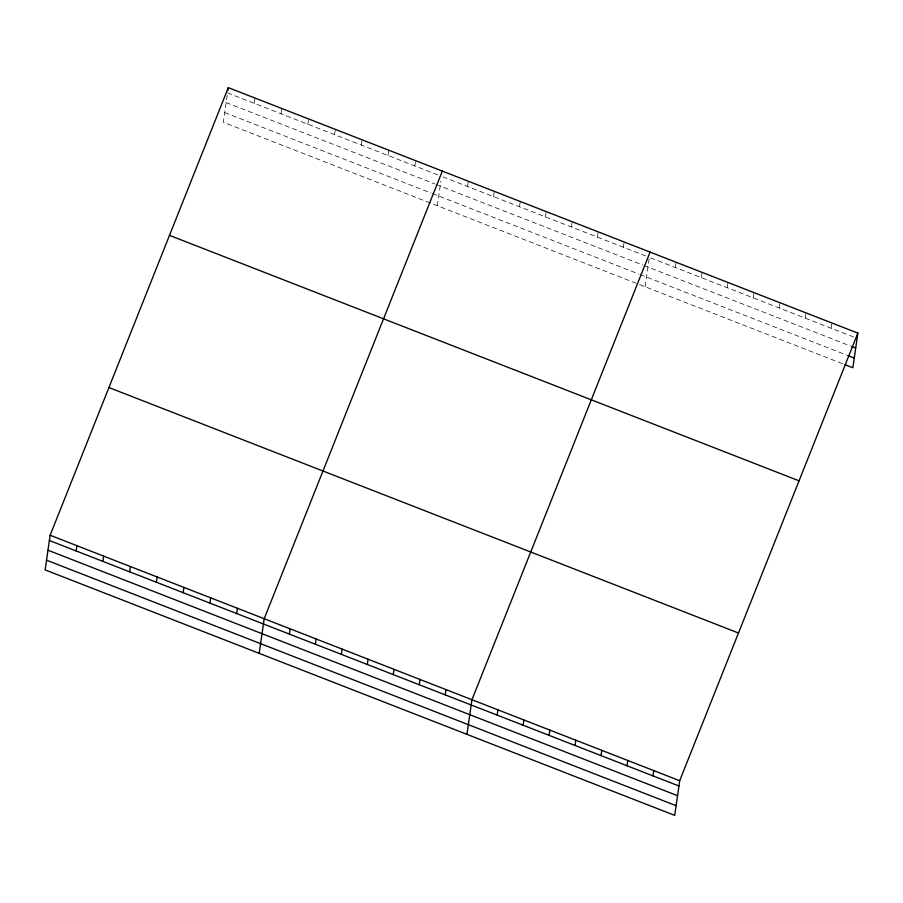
<?xml version="1.0" encoding="UTF-8"?>
<svg xmlns="http://www.w3.org/2000/svg" width="903" height="903" viewBox="0 0 903 903"><rect width="100%" height="100%" fill="white"/><g stroke="black" fill="none" stroke-linecap="round" stroke-linejoin="round"><path stroke-width="0.68" stroke-dasharray="4.51 3.39" d="M227.184 95.323L223.301 122.277L843.774 364.202M254.285 103.337L255.041 98.066M281.036 113.767L281.804 108.507M307.799 124.196L308.555 118.936M334.55 134.637L335.318 129.366M361.313 145.067L362.069 139.796M388.064 155.497L388.821 150.237M414.827 165.926L415.583 160.666M437.345 205.737L440.878 181.21M467.551 186.492L468.307 181.221M493.523 196.617L494.28 191.346M519.485 206.742L520.252 201.471M545.457 216.867L546.213 211.595M571.43 226.992L572.186 221.72M597.391 237.117L598.158 231.845M623.363 247.241L624.12 241.981M645.103 286.736L649.155 258.585M675.309 267.491L676.065 262.231M701.27 277.616L702.037 272.356M727.242 287.741L727.999 282.481M753.215 297.866L753.971 292.606M779.187 308.002L779.944 302.731M805.149 318.127L805.916 312.856M831.121 328.252L831.877 322.981M227.533 92.907L437.752 174.877M442.876 176.875L646.74 256.35M650.634 257.874L854.498 337.361M226.134 102.592L435.088 184.065M436.363 184.562L642.744 265.031M644.042 265.538L850.502 346.041M224.689 112.582L431.103 193.061M432.368 193.558L638.703 274.004M640.013 274.512L846.461 355.014"/><path stroke-width="1.35" d="M50.139 535.253L45.15 569.895L674.71 815.364L679.699 780.723L857.85 333.105L228.29 87.636L50.139 535.253L679.699 780.723M76.134 550.954L76.902 545.694M102.897 561.384L103.653 556.124M129.648 571.825L130.416 566.553M156.411 582.254L157.167 576.983M227.906 90.266L228.29 87.636M183.162 592.684L183.919 587.424M209.925 603.114L210.681 597.854M236.676 613.555L237.433 608.283M259.206 653.354L264.195 618.713L442.335 171.096M289.4 634.109L290.156 628.838M315.373 644.234L316.129 638.963M341.345 654.359L342.102 649.099M367.307 664.484L368.074 659.224M393.279 674.609L394.035 669.349M419.252 684.734L420.008 679.474M445.224 694.858L445.98 689.599M466.953 734.353L471.953 699.723L650.092 252.106M497.158 715.12L497.914 709.848M523.13 725.244L523.887 719.973M549.103 735.369L549.859 730.098M575.064 745.494L575.832 740.223M601.037 755.619L601.793 750.348M627.009 765.744L627.766 760.473M652.971 775.869L653.738 770.598M857.85 333.105L852.861 367.747L845.073 364.71M851.8 346.549L855.694 348.061M847.759 355.522L854.261 358.051M169.493 235.356L799.065 480.825M108.924 387.545L738.496 633.014M49.383 540.525L678.943 785.994M47.983 550.22L677.543 795.69M46.55 560.199L676.11 805.668"/></g></svg>
